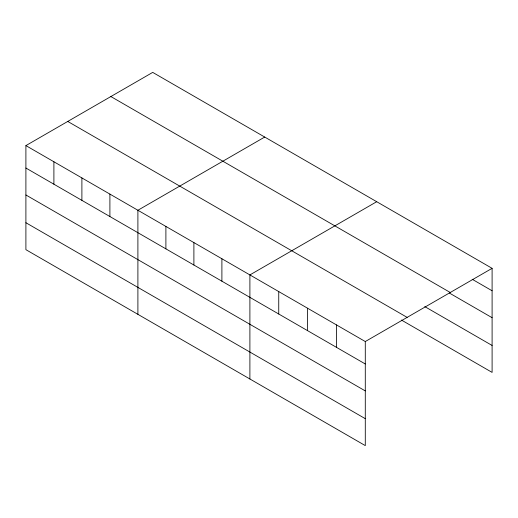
<?xml version="1.0" encoding="UTF-8"?>
<svg xmlns="http://www.w3.org/2000/svg" width="518" height="518" viewBox="0 0 518 518"><rect width="100%" height="100%" fill="white"/><g stroke="black" fill="none" stroke-linecap="round" stroke-linejoin="round"><path stroke-width="0.78" d="M365.287 390.915L365.287 341.543L25.9 145.603L25.9 249.67L365.287 445.61L365.287 390.915L25.9 194.975M401.437 320.053L492.1 372.397L492.1 268.33L152.713 72.39L25.9 145.603M264.711 137.05L137.898 210.263L137.898 314.329M376.709 201.709L249.896 274.922L249.896 378.995M365.287 341.543L492.1 268.33M472.183 279.26L492.1 290.766M110.865 96.549L450.252 292.489M449.514 293.117L492.1 317.702M424.786 306.598L492.1 345.461M67.748 121.439L407.135 317.385M25.9 168.033L365.287 363.979M25.9 222.734L365.287 418.673M336.441 324.89L336.441 347.325M307.588 308.236L307.588 330.665M278.742 291.582L278.742 314.012M221.898 258.76L221.898 281.19M193.894 242.592L193.894 265.028M165.896 226.431L165.896 248.86M109.9 194.101L109.9 216.53M81.896 177.933L81.896 200.369M53.898 161.765L53.898 184.201"/></g></svg>
